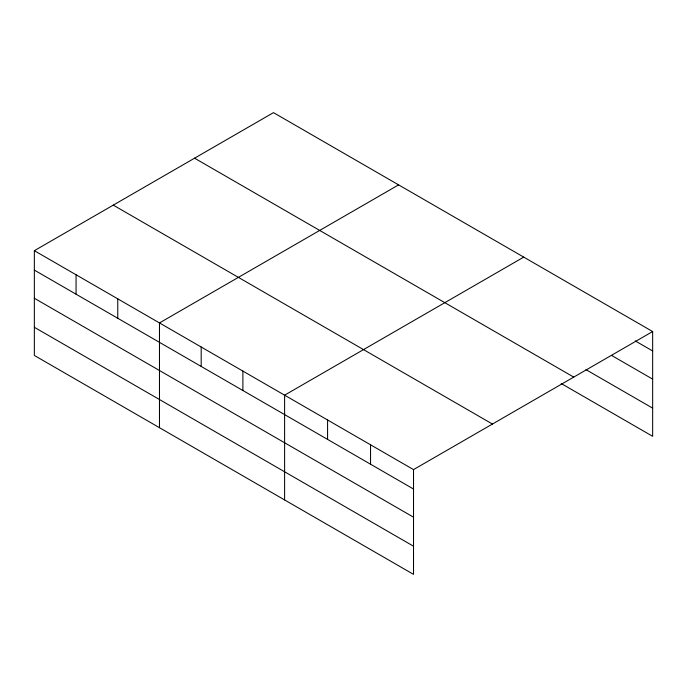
<?xml version="1.0" encoding="UTF-8"?>
<svg xmlns="http://www.w3.org/2000/svg" width="687" height="687" viewBox="0 0 687 687"><rect width="100%" height="100%" fill="white"/><g stroke="black" fill="none" stroke-linecap="round" stroke-linejoin="round"><path stroke-width="1.03" d="M413.522 517.182L413.522 469.607L34.35 250.686L34.35 355.454L413.522 574.366L413.522 517.182L34.35 298.27M34.35 250.686L273.478 112.634L652.65 331.546L652.65 436.314L561.219 383.518M398.606 184.872L159.478 322.933L159.478 427.7M523.734 257.118L284.607 395.171L284.607 499.938M413.522 469.607L652.65 331.546M635.277 340.932L652.65 350.963M611.507 355.377L652.65 379.13M585.908 369.606L652.65 408.147M194.567 158.19L573.739 377.103M113.261 205.13L492.433 424.042M34.35 270.111L413.522 489.024M34.35 327.287L413.522 546.208M370.551 444.79L370.551 464.214M327.579 419.98L327.579 439.405M242.897 371.092L242.897 390.508M201.188 347.012L201.188 366.429M117.769 298.854L117.769 318.27M76.059 274.774L76.059 294.191"/></g></svg>
